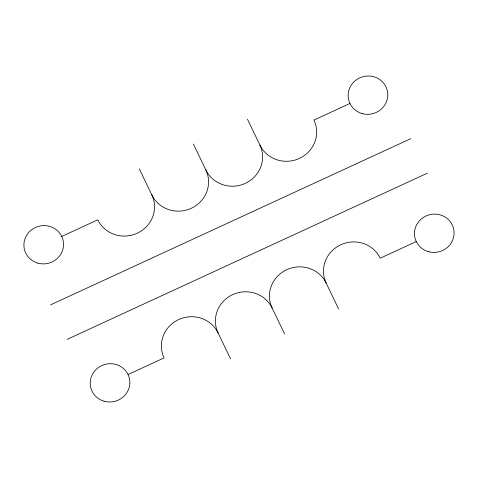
<?xml version="1.0" encoding="UTF-8"?>
<svg xmlns="http://www.w3.org/2000/svg" width="478" height="478" viewBox="0 0 478 478"><rect width="100%" height="100%" fill="white"/><g stroke="black" fill="none" stroke-linecap="round" stroke-linejoin="round"><path stroke-width="0.72" d="M61.74 236.431L97.763 219.814A29.803 28.674 -13.4 0 0 137.216 233.24A29.803 28.674 -13.4 0 0 151.801 194.881L139.373 168.991M349.944 103.469L313.921 120.092A29.803 28.674 -13.4 0 1 299.33 158.451A29.803 28.674 -13.4 0 1 259.883 145.019L247.449 119.13M50.584 304.839L410.835 138.638M67.159 339.362L427.416 173.161M128.05 374.531L164.079 357.914A29.803 28.68 -13.4 0 1 178.664 319.555A29.803 28.68 -13.4 0 1 218.117 332.981L230.551 358.876M416.26 241.569L380.231 258.192A29.803 28.68 -13.4 0 0 340.778 244.76A29.803 28.68 -13.4 0 0 326.193 283.119L338.627 309.015M193.411 144.057L205.845 169.953A29.803 28.674 -13.4 0 1 191.254 208.312A29.803 28.674 -13.4 0 1 151.807 194.881M284.589 333.943L272.155 308.053A29.803 28.68 -13.4 0 1 286.74 269.694A29.803 28.68 -13.4 0 1 326.193 283.119M259.877 145.019A29.803 28.674 -13.4 0 1 245.292 183.379A29.803 28.674 -13.4 0 1 205.845 169.947M218.117 332.981A29.803 28.68 -13.4 0 1 232.702 294.621A29.803 28.68 -13.4 0 1 272.155 308.047M37.744 263.103A19.867 19.114 -13.4 0 0 63.09 240.291A19.867 19.114 -13.4 0 0 30.347 230.832A19.867 19.114 -13.4 0 0 37.744 263.103M361.971 113.525A19.867 19.12 -13.4 0 0 387.323 90.712A19.867 19.12 -13.4 0 0 354.574 81.248A19.867 19.12 -13.4 0 0 361.971 113.525M104.061 401.203A19.867 19.114 -13.4 0 0 129.401 378.391A19.867 19.114 -13.4 0 0 96.664 368.932A19.867 19.114 -13.4 0 0 104.061 401.203M428.288 251.625A19.867 19.12 -13.4 0 0 453.634 228.807A19.867 19.12 -13.4 0 0 420.891 219.348A19.867 19.12 -13.4 0 0 428.288 251.625"/></g></svg>
